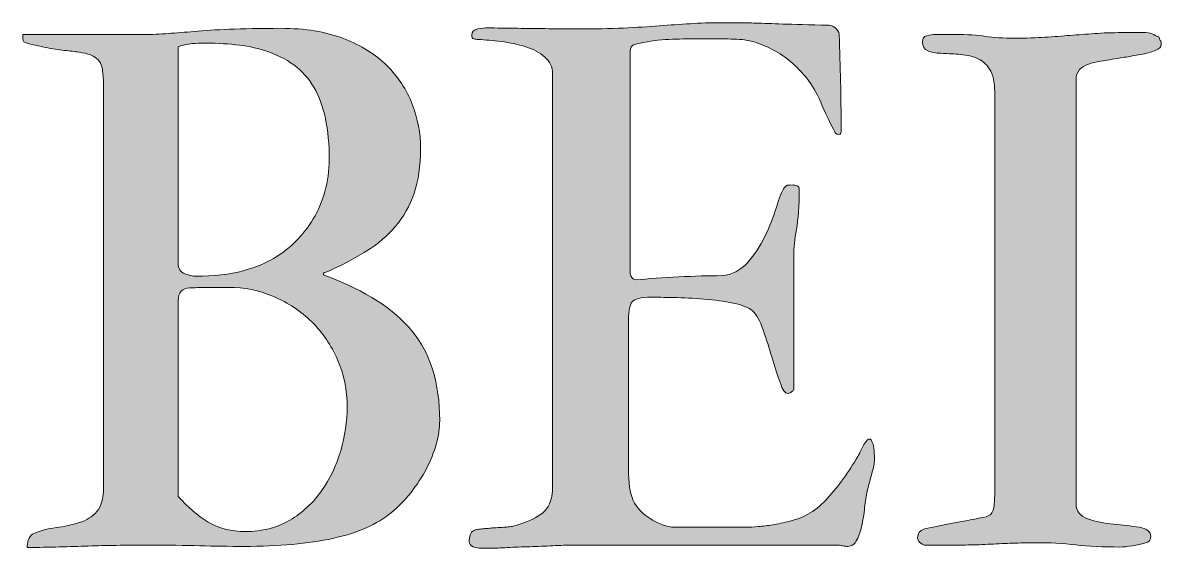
# Model space of a CAD drawing. Header units: inches. Extents: x 185 to 894, y -1024 to -60.
# Drawn here: x 191 to 554.7, y -227.8 to -59.9 of the extents above; entities that cross this region are included whole.
import ezdxf

# ---------------------------------------------------------------- set-up
doc = ezdxf.new("R2010")
doc.units = ezdxf.units.IN
doc.header["$MEASUREMENT"] = 0
doc.layers.add('Layer 1', color=7, linetype='Continuous')

# ---------------------------------------------------------------- blocks, each defined once
blk = doc.blocks.new('block 11')
at = {"layer": 'Layer 1', "true_color": 0xfccf0c}
h = blk.add_hatch(color=40, dxfattribs=at)
h.dxf.hatch_style = 2
edge = h.paths.add_edge_path()
edge.add_spline(control_points=[(191.01, -63.66), (191.01, -63.66), (229.23, -63.66), (229.23, -63.66), (232.25, -63.66), (235.01, -63.56), (237.51, -63.36), (240, -63.16), (242.79, -62.94), (245.88, -62.67), (248.96, -62.41), (252.68, -62.18), (257.01, -61.98), (261.34, -61.79), (266.86, -61.69), (273.56, -61.69), (281.17, -61.69), (287.8, -62.77), (293.45, -64.94), (299.1, -67.1), (303.73, -70), (307.34, -73.61), (310.95, -77.22), (313.65, -81.32), (315.42, -85.92), (317.19, -90.52), (318.08, -95.25), (318.08, -100.1), (318.08, -105.62), (317.39, -110.38), (316.01, -114.38), (314.63, -118.39), (312.66, -121.9), (310.1, -124.93), (307.54, -127.95), (304.42, -130.61), (300.74, -132.9), (297.06, -135.2), (292.86, -137.4), (288.13, -139.5), (288, -139.5), (287.77, -139.57), (287.44, -139.7), (287.11, -139.83), (286.95, -139.97), (286.95, -140.09), (286.95, -140.36), (287.35, -140.62), (288.13, -140.88), (300.48, -145.48), (309.57, -151.32), (315.42, -158.42), (321.26, -165.51), (324.19, -175.03), (324.19, -186.98), (324.19, -189.34), (323.82, -191.84), (323.1, -194.47), (322.38, -197.1), (321.33, -199.72), (319.95, -202.35), (318.57, -204.98), (316.93, -207.5), (315.03, -209.93), (313.12, -212.36), (311.05, -214.5), (308.82, -216.33), (304.22, -220.14), (297.99, -222.9), (290.1, -224.61), (282.23, -226.32), (272.77, -227.17), (261.74, -227.17), (256.87, -227.17), (252.15, -227.1), (247.55, -226.97), (242.95, -226.84), (237.31, -226.78), (230.61, -226.78), (223.91, -226.78), (217.67, -226.87), (211.89, -227.07), (206.11, -227.27), (199.61, -227.43), (192.39, -227.56), (192.39, -226.9), (192.52, -226.12), (192.79, -225.2), (193.05, -224.28), (193.51, -223.62), (194.16, -223.23), (196.53, -222.18), (199.02, -221.49), (201.65, -221.16), (204.28, -220.83), (206.74, -220.31), (209.04, -219.59), (211.33, -218.86), (213.21, -217.68), (214.65, -216.04), (216.1, -214.4), (216.82, -211.8), (216.82, -208.26), (216.82, -208.26), (216.82, -80.21), (216.82, -80.21), (216.82, -78.37), (216.69, -76.53), (216.43, -74.69), (216.16, -72.85), (215.18, -71.47), (213.47, -70.55), (212.42, -70.03), (211.27, -69.67), (210.02, -69.47), (208.77, -69.27), (207.3, -69.07), (205.59, -68.88), (203.88, -68.68), (201.98, -68.42), (199.88, -68.09), (197.77, -67.76), (195.28, -67.2), (192.39, -66.41), (191.47, -66.29), (191.01, -65.82), (191.01, -65.04), (191.01, -65.04), (191.01, -63.66), (191.01, -63.66)], knot_values=[0, 0, 0, 0, 1, 1, 1, 2, 2, 2, 3, 3, 3, 4, 4, 4, 5, 5, 5, 6, 6, 6, 7, 7, 7, 8, 8, 8, 9, 9, 9, 10, 10, 10, 11, 11, 11, 12, 12, 12, 13, 13, 13, 14, 14, 14, 15, 15, 15, 16, 16, 16, 17, 17, 17, 18, 18, 18, 19, 19, 19, 20, 20, 20, 21, 21, 21, 22, 22, 22, 23, 23, 23, 24, 24, 24, 25, 25, 25, 26, 26, 26, 27, 27, 27, 28, 28, 28, 29, 29, 29, 30, 30, 30, 31, 31, 31, 32, 32, 32, 33, 33, 33, 34, 34, 34, 35, 35, 35, 36, 36, 36, 37, 37, 37, 38, 38, 38, 39, 39, 39, 40, 40, 40, 41, 41, 41, 42, 42, 42, 43, 43, 43, 43], degree=3, periodic=1)
edge = h.paths.add_edge_path()
edge.add_spline(control_points=[(240.66, -67.6), (240.66, -67.6), (240.66, -136.74), (240.66, -136.74), (240.66, -138.45), (241.38, -139.57), (242.82, -140.09), (244.27, -140.62), (245.38, -140.88), (246.17, -140.88), (252.08, -140.88), (257.17, -140.29), (261.44, -139.11), (265.71, -137.93), (269.29, -136.42), (272.18, -134.58), (274.28, -133.27), (276.34, -131.59), (278.38, -129.55), (280.42, -127.52), (282.23, -125.19), (283.8, -122.56), (285.38, -119.93), (286.62, -117.01), (287.54, -113.79), (288.46, -110.58), (288.92, -107.19), (288.92, -103.65), (288.92, -93.8), (287.28, -86.08), (284, -80.5), (280.71, -74.92), (275.46, -71.01), (268.24, -68.78), (265.35, -67.86), (262.26, -67.24), (258.98, -66.91), (255.69, -66.58), (252.08, -66.41), (248.14, -66.41), (245.25, -66.41), (242.76, -66.81), (240.66, -67.6)], knot_values=[0, 0, 0, 0, 1, 1, 1, 2, 2, 2, 3, 3, 3, 4, 4, 4, 5, 5, 5, 6, 6, 6, 7, 7, 7, 8, 8, 8, 9, 9, 9, 10, 10, 10, 11, 11, 11, 12, 12, 12, 13, 13, 13, 14, 14, 14, 14], degree=3, periodic=1)
edge = h.paths.add_edge_path()
edge.add_spline(control_points=[(240.66, -148.76), (240.66, -148.76), (240.66, -211.21), (240.66, -211.21), (243.68, -214.63), (246.86, -217.35), (250.21, -219.39), (253.56, -221.43), (257.53, -222.44), (262.13, -222.44), (267.51, -222.44), (272.24, -221.23), (276.31, -218.8), (280.38, -216.37), (283.77, -213.25), (286.46, -209.44), (289.15, -205.63), (291.19, -201.36), (292.57, -196.63), (293.95, -191.91), (294.64, -187.25), (294.64, -182.65), (294.64, -177.26), (293.62, -172.24), (291.58, -167.58), (289.54, -162.92), (286.79, -158.88), (283.31, -155.46), (279.83, -152.05), (275.79, -149.35), (271.19, -147.38), (266.59, -145.41), (261.74, -144.43), (256.61, -144.43), (256.61, -144.43), (253.46, -144.43), (253.46, -144.43), (252.8, -144.43), (251.69, -144.43), (250.11, -144.43), (248.67, -144.43), (246.76, -144.5), (244.4, -144.62), (241.9, -144.62), (240.66, -146), (240.66, -148.76)], knot_values=[0, 0, 0, 0, 1, 1, 1, 2, 2, 2, 3, 3, 3, 4, 4, 4, 5, 5, 5, 6, 6, 6, 7, 7, 7, 8, 8, 8, 9, 9, 9, 10, 10, 10, 11, 11, 11, 12, 12, 12, 13, 13, 13, 14, 14, 14, 15, 15, 15, 15], degree=3, periodic=1)
h = blk.add_hatch(color=40, dxfattribs=at)
h.dxf.hatch_style = 2
edge = h.paths.add_edge_path()
edge.add_spline(control_points=[(360.24, -76.27), (360.24, -74.03), (359.42, -72.23), (357.77, -70.85), (356.13, -69.47), (354.1, -68.38), (351.67, -67.6), (349.23, -66.81), (346.64, -66.25), (343.89, -65.92), (341.13, -65.6), (338.7, -65.37), (336.6, -65.23), (336.07, -65.23), (335.58, -65.17), (335.12, -65.04), (334.66, -64.91), (334.43, -64.51), (334.43, -63.85), (334.43, -62.8), (335.08, -62.15), (336.4, -61.88), (337.71, -61.62), (338.7, -61.49), (339.35, -61.49), (339.88, -61.49), (341.03, -61.52), (342.8, -61.59), (344.58, -61.66), (346.71, -61.69), (349.2, -61.69), (351.83, -61.69), (354.72, -61.72), (357.87, -61.79), (361.03, -61.85), (364.3, -61.88), (367.72, -61.88), (373.63, -61.88), (378.69, -61.79), (382.89, -61.59), (387.09, -61.39), (390.9, -61.16), (394.32, -60.9), (397.73, -60.64), (401.02, -60.41), (404.17, -60.21), (407.32, -60.01), (410.73, -59.91), (414.41, -59.91), (416.51, -59.91), (418.28, -59.91), (419.73, -59.91), (421.31, -59.91), (423.18, -59.95), (425.34, -60.01), (427.51, -60.08), (430.34, -60.18), (433.82, -60.31), (437.3, -60.44), (442.19, -60.57), (448.49, -60.7), (450.33, -60.97), (451.45, -61.95), (451.84, -63.66), (451.97, -68.91), (452.11, -73.9), (452.24, -78.63), (452.37, -83.36), (452.43, -88.42), (452.43, -93.8), (452.43, -94.98), (452.24, -95.57), (451.84, -95.57), (451.58, -95.57), (451.32, -95.54), (451.06, -95.47), (450.79, -95.41), (450.59, -95.18), (450.46, -94.78), (449.15, -92.42), (447.8, -89.63), (446.42, -86.41), (445.05, -83.19), (443.63, -80.6), (442.19, -78.63), (441.14, -77.19), (439.83, -75.67), (438.25, -74.1), (436.67, -72.52), (434.9, -71.11), (432.93, -69.86), (430.96, -68.62), (428.86, -67.57), (426.63, -66.71), (424.39, -65.86), (422.16, -65.37), (419.93, -65.23), (417.3, -65.1), (415.13, -65.04), (413.43, -65.04), (411.72, -65.04), (409.42, -65.04), (406.53, -65.04), (403.51, -65.04), (400.46, -65.1), (397.37, -65.23), (394.28, -65.37), (391.23, -65.76), (388.21, -66.41), (387.55, -66.55), (386.86, -66.74), (386.14, -67.01), (385.42, -67.27), (385.06, -67.93), (385.06, -68.98), (385.06, -68.98), (385.06, -140.09), (385.06, -140.09), (385.19, -141.01), (385.71, -141.67), (386.64, -142.06), (390.97, -141.67), (395.6, -141.34), (400.52, -141.08), (405.45, -140.82), (410.08, -140.69), (414.41, -140.69), (417.56, -140.42), (420.26, -139.04), (422.49, -136.55), (424.72, -134.06), (426.59, -131.23), (428.1, -128.08), (429.61, -124.93), (430.83, -121.84), (431.75, -118.82), (432.67, -115.8), (433.52, -113.7), (434.31, -112.51), (434.57, -112.25), (434.8, -112.05), (435, -111.92), (435.2, -111.79), (435.82, -111.73), (436.87, -111.73), (437.39, -111.73), (437.89, -111.82), (438.35, -112.02), (438.81, -112.22), (439.04, -112.51), (439.04, -112.91), (439.04, -118.42), (438.74, -122.76), (438.15, -125.91), (437.56, -129.06), (437.27, -131.95), (437.27, -134.58), (437.27, -134.58), (437.27, -177.13), (437.27, -177.13), (437.13, -177.4), (436.94, -177.59), (436.67, -177.72), (436.28, -178.12), (435.89, -178.31), (435.49, -178.31), (434.57, -178.31), (433.72, -177.16), (432.93, -174.86), (432.14, -172.57), (431.29, -169.91), (430.37, -166.89), (429.45, -163.87), (428.5, -160.91), (427.51, -158.02), (426.53, -155.13), (425.38, -153.1), (424.07, -151.91), (422.88, -150.86), (420.85, -150.04), (417.96, -149.45), (415.07, -148.86), (411.95, -148.44), (408.6, -148.17), (405.25, -147.91), (402.03, -147.75), (398.95, -147.68), (395.86, -147.61), (393.46, -147.58), (391.76, -147.58), (388.47, -147.58), (386.44, -148.07), (385.65, -149.06), (384.86, -150.04), (384.47, -152.5), (384.47, -156.45), (384.47, -156.45), (384.47, -202.35), (384.47, -202.35), (384.47, -206.81), (384.99, -210.2), (386.04, -212.49), (387.09, -214.79), (389, -216.8), (391.76, -218.5), (392.81, -219.16), (394.02, -219.75), (395.4, -220.27), (396.78, -220.8), (397.99, -221.06), (399.05, -221.06), (399.05, -221.06), (416.97, -221.06), (416.97, -221.06), (418.68, -221.06), (420.26, -221.06), (421.7, -221.06), (423.15, -221.06), (424.59, -221), (426.03, -220.86), (427.48, -220.74), (428.99, -220.54), (430.57, -220.27), (432.14, -220.01), (433.98, -219.62), (436.08, -219.09), (440.68, -218.04), (444.72, -215.58), (448.2, -211.7), (451.68, -207.83), (454.86, -203.4), (457.75, -198.41), (458.01, -198.01), (458.44, -197.19), (459.03, -195.94), (459.62, -194.7), (460.25, -193.75), (460.9, -193.09), (461.03, -192.96), (461.23, -192.89), (461.5, -192.89), (461.89, -192.89), (462.15, -193.16), (462.28, -193.68), (462.81, -194.6), (463.07, -196.57), (463.07, -199.59), (463.07, -200.51), (462.81, -201.89), (462.28, -203.73), (461.76, -205.57), (461.3, -207.34), (460.9, -209.05), (460.51, -210.36), (460.21, -212.03), (460.02, -214.07), (459.82, -216.11), (459.53, -218.11), (459.13, -220.08), (458.74, -222.05), (458.18, -223.72), (457.46, -225.1), (456.73, -226.48), (455.78, -227.17), (454.6, -227.17), (454.08, -227.17), (453.68, -227.14), (453.42, -227.07), (453.15, -227), (452.89, -226.97), (452.63, -226.97), (452.37, -226.84), (451.71, -226.78), (450.66, -226.78), (450.66, -226.78), (366.74, -226.78), (366.74, -226.78), (364.9, -226.78), (362.76, -226.84), (360.34, -226.97), (357.9, -227.1), (355.44, -227.2), (352.95, -227.27), (350.45, -227.33), (348.09, -227.43), (345.86, -227.56), (343.62, -227.69), (341.85, -227.76), (340.54, -227.76), (340.54, -227.76), (337.38, -227.76), (337.38, -227.76), (336.6, -227.76), (335.77, -227.59), (334.92, -227.27), (334.06, -226.94), (333.64, -226.38), (333.64, -225.59), (333.64, -224.94), (333.74, -224.25), (333.94, -223.52), (334.13, -222.8), (334.56, -222.31), (335.22, -222.05), (335.35, -221.92), (335.71, -221.82), (336.3, -221.75), (336.89, -221.69), (337.51, -221.62), (338.17, -221.55), (338.83, -221.49), (339.48, -221.43), (340.14, -221.36), (340.8, -221.29), (341.26, -221.26), (341.52, -221.26), (343.36, -221.13), (344.87, -221.03), (346.05, -220.96), (347.24, -220.9), (348.68, -220.54), (350.39, -219.88), (353.67, -218.83), (356.13, -217.49), (357.77, -215.84), (359.42, -214.2), (360.24, -211.61), (360.24, -208.06), (360.24, -208.06), (360.24, -76.27), (360.24, -76.27)], knot_values=[0, 0, 0, 0, 1, 1, 1, 2, 2, 2, 3, 3, 3, 4, 4, 4, 5, 5, 5, 6, 6, 6, 7, 7, 7, 8, 8, 8, 9, 9, 9, 10, 10, 10, 11, 11, 11, 12, 12, 12, 13, 13, 13, 14, 14, 14, 15, 15, 15, 16, 16, 16, 17, 17, 17, 18, 18, 18, 19, 19, 19, 20, 20, 20, 21, 21, 21, 22, 22, 22, 23, 23, 23, 24, 24, 24, 25, 25, 25, 26, 26, 26, 27, 27, 27, 28, 28, 28, 29, 29, 29, 30, 30, 30, 31, 31, 31, 32, 32, 32, 33, 33, 33, 34, 34, 34, 35, 35, 35, 36, 36, 36, 37, 37, 37, 38, 38, 38, 39, 39, 39, 40, 40, 40, 41, 41, 41, 42, 42, 42, 43, 43, 43, 44, 44, 44, 45, 45, 45, 46, 46, 46, 47, 47, 47, 48, 48, 48, 49, 49, 49, 50, 50, 50, 51, 51, 51, 52, 52, 52, 53, 53, 53, 54, 54, 54, 55, 55, 55, 56, 56, 56, 57, 57, 57, 58, 58, 58, 59, 59, 59, 60, 60, 60, 61, 61, 61, 62, 62, 62, 63, 63, 63, 64, 64, 64, 65, 65, 65, 66, 66, 66, 67, 67, 67, 68, 68, 68, 69, 69, 69, 70, 70, 70, 71, 71, 71, 72, 72, 72, 73, 73, 73, 74, 74, 74, 75, 75, 75, 76, 76, 76, 77, 77, 77, 78, 78, 78, 79, 79, 79, 80, 80, 80, 81, 81, 81, 82, 82, 82, 83, 83, 83, 84, 84, 84, 85, 85, 85, 86, 86, 86, 87, 87, 87, 88, 88, 88, 89, 89, 89, 90, 90, 90, 91, 91, 91, 92, 92, 92, 93, 93, 93, 94, 94, 94, 95, 95, 95, 96, 96, 96, 97, 97, 97, 98, 98, 98, 99, 99, 99, 100, 100, 100, 101, 101, 101, 102, 102, 102, 103, 103, 103, 104, 104, 104, 105, 105, 105, 106, 106, 106, 107, 107, 107, 108, 108, 108, 109, 109, 109, 110, 110, 110, 110], degree=3, periodic=1)
h = blk.add_hatch(color=40, dxfattribs=at)
h.dxf.hatch_style = 2
edge = h.paths.add_edge_path()
edge.add_spline(control_points=[(501.49, -210.23), (501.49, -210.23), (501.49, -81.98), (501.49, -81.98), (501.49, -78.83), (500.93, -76.4), (499.82, -74.69), (498.7, -72.98), (497.28, -71.8), (495.58, -71.14), (493.87, -70.49), (492, -70.09), (489.96, -69.96), (487.93, -69.83), (486.05, -69.73), (484.35, -69.67), (482.64, -69.6), (481.23, -69.34), (480.11, -68.88), (479, -68.42), (478.44, -67.47), (478.44, -66.02), (478.44, -64.97), (478.9, -64.32), (479.82, -64.05), (480.74, -63.79), (481.66, -63.66), (482.58, -63.66), (482.58, -63.66), (488.88, -63.66), (488.88, -63.66), (492.69, -63.66), (495.91, -63.85), (498.53, -64.25), (501.16, -64.64), (504.25, -64.84), (507.79, -64.84), (511.47, -64.84), (514.72, -64.74), (517.54, -64.54), (520.37, -64.35), (523.06, -64.15), (525.62, -63.95), (528.18, -63.76), (530.78, -63.56), (533.4, -63.36), (536.03, -63.16), (538.92, -63.07), (542.07, -63.07), (542.07, -63.07), (549.75, -63.07), (549.75, -63.07), (550.8, -63.07), (551.66, -63.26), (552.31, -63.66), (552.97, -64.05), (553.5, -64.32), (553.89, -64.45), (554.15, -65.23), (554.35, -65.66), (554.48, -65.73), (554.61, -65.79), (554.68, -66.15), (554.68, -66.81), (554.68, -67.6), (554.02, -68.26), (552.71, -68.78), (551.39, -69.31), (549.85, -69.73), (548.08, -70.06), (546.31, -70.39), (544.57, -70.68), (542.86, -70.95), (541.15, -71.21), (539.9, -71.41), (539.12, -71.54), (537.93, -71.8), (536.65, -72.03), (535.27, -72.23), (533.89, -72.42), (532.61, -72.72), (531.43, -73.11), (530.25, -73.51), (529.3, -74.1), (528.58, -74.89), (527.85, -75.67), (527.49, -76.79), (527.49, -78.24), (527.49, -78.24), (527.49, -213.58), (527.49, -213.58), (527.49, -215.94), (528.74, -217.55), (531.24, -218.4), (533.73, -219.26), (536.46, -219.81), (539.41, -220.08), (542.37, -220.34), (545.09, -220.67), (547.59, -221.06), (550.08, -221.46), (551.33, -222.44), (551.33, -224.02), (551.33, -224.81), (551.1, -225.33), (550.64, -225.59), (550.18, -225.86), (549.75, -226.06), (549.36, -226.18), (548.31, -226.45), (547.03, -226.71), (545.52, -226.97), (544.01, -227.23), (542.66, -227.37), (541.48, -227.37), (536.09, -227.37), (531.4, -227.14), (527.39, -226.68), (523.39, -226.22), (518.95, -225.99), (514.1, -225.99), (512.92, -225.99), (511.21, -226.02), (508.97, -226.09), (506.74, -226.15), (504.41, -226.25), (501.98, -226.38), (499.55, -226.51), (497.12, -226.61), (494.69, -226.68), (492.26, -226.74), (490.19, -226.78), (488.49, -226.78), (488.49, -226.78), (479.42, -226.78), (479.42, -226.78), (479.03, -226.78), (478.5, -226.58), (477.85, -226.18), (477.19, -225.79), (476.86, -225.2), (476.86, -224.41), (476.86, -222.97), (477.52, -222.05), (478.83, -221.65), (480.54, -221.26), (482.05, -220.93), (483.37, -220.67), (484.68, -220.41), (486.05, -220.14), (487.5, -219.88), (488.94, -219.62), (490.52, -219.32), (492.23, -218.99), (493.93, -218.67), (496.1, -218.24), (498.73, -217.71), (500.04, -217.32), (500.83, -216.47), (501.09, -215.15), (501.36, -213.84), (501.49, -212.2), (501.49, -210.23)], knot_values=[0, 0, 0, 0, 1, 1, 1, 2, 2, 2, 3, 3, 3, 4, 4, 4, 5, 5, 5, 6, 6, 6, 7, 7, 7, 8, 8, 8, 9, 9, 9, 10, 10, 10, 11, 11, 11, 12, 12, 12, 13, 13, 13, 14, 14, 14, 15, 15, 15, 16, 16, 16, 17, 17, 17, 18, 18, 18, 19, 19, 19, 20, 20, 20, 21, 21, 21, 22, 22, 22, 23, 23, 23, 24, 24, 24, 25, 25, 25, 26, 26, 26, 27, 27, 27, 28, 28, 28, 29, 29, 29, 30, 30, 30, 31, 31, 31, 32, 32, 32, 33, 33, 33, 34, 34, 34, 35, 35, 35, 36, 36, 36, 37, 37, 37, 38, 38, 38, 39, 39, 39, 40, 40, 40, 41, 41, 41, 42, 42, 42, 43, 43, 43, 44, 44, 44, 45, 45, 45, 46, 46, 46, 47, 47, 47, 48, 48, 48, 49, 49, 49, 50, 50, 50, 51, 51, 51, 52, 52, 52, 53, 53, 53, 54, 54, 54, 54], degree=3, periodic=1)
at = {"layer": 'Layer 1', "lineweight": 0}
for points, knots in [([(191.01, -63.66), (191.01, -63.66), (229.23, -63.66), (229.23, -63.66), (232.25, -63.66), (235.01, -63.56), (237.51, -63.36), (240, -63.16), (242.79, -62.94), (245.88, -62.67), (248.96, -62.41), (252.68, -62.18), (257.01, -61.98), (261.34, -61.79), (266.86, -61.69), (273.56, -61.69), (281.17, -61.69), (287.8, -62.77), (293.45, -64.94), (299.1, -67.1), (303.73, -70), (307.34, -73.61), (310.95, -77.22), (313.65, -81.32), (315.42, -85.92), (317.19, -90.52), (318.08, -95.25), (318.08, -100.1), (318.08, -105.62), (317.39, -110.38), (316.01, -114.38), (314.63, -118.39), (312.66, -121.9), (310.1, -124.93), (307.54, -127.95), (304.42, -130.61), (300.74, -132.9), (297.06, -135.2), (292.86, -137.4), (288.13, -139.5), (288, -139.5), (287.77, -139.57), (287.44, -139.7), (287.11, -139.83), (286.95, -139.97), (286.95, -140.09), (286.95, -140.36), (287.35, -140.62), (288.13, -140.88), (300.48, -145.48), (309.57, -151.32), (315.42, -158.42), (321.26, -165.51), (324.19, -175.03), (324.19, -186.98), (324.19, -189.34), (323.82, -191.84), (323.1, -194.47), (322.38, -197.1), (321.33, -199.72), (319.95, -202.35), (318.57, -204.98), (316.93, -207.5), (315.03, -209.93), (313.12, -212.36), (311.05, -214.5), (308.82, -216.33), (304.22, -220.14), (297.99, -222.9), (290.1, -224.61), (282.23, -226.32), (272.77, -227.17), (261.74, -227.17), (256.87, -227.17), (252.15, -227.1), (247.55, -226.97), (242.95, -226.84), (237.31, -226.78), (230.61, -226.78), (223.91, -226.78), (217.67, -226.87), (211.89, -227.07), (206.11, -227.27), (199.61, -227.43), (192.39, -227.56), (192.39, -226.9), (192.52, -226.12), (192.79, -225.2), (193.05, -224.28), (193.51, -223.62), (194.16, -223.23), (196.53, -222.18), (199.02, -221.49), (201.65, -221.16), (204.28, -220.83), (206.74, -220.31), (209.04, -219.59), (211.33, -218.86), (213.21, -217.68), (214.65, -216.04), (216.1, -214.4), (216.82, -211.8), (216.82, -208.26), (216.82, -208.26), (216.82, -80.21), (216.82, -80.21), (216.82, -78.37), (216.69, -76.53), (216.43, -74.69), (216.16, -72.85), (215.18, -71.47), (213.47, -70.55), (212.42, -70.03), (211.27, -69.67), (210.02, -69.47), (208.77, -69.27), (207.3, -69.07), (205.59, -68.88), (203.88, -68.68), (201.98, -68.42), (199.88, -68.09), (197.77, -67.76), (195.28, -67.2), (192.39, -66.41), (191.47, -66.29), (191.01, -65.82), (191.01, -65.04), (191.01, -65.04), (191.01, -63.66), (191.01, -63.66)], [0, 0, 0, 0, 1, 1, 1, 2, 2, 2, 3, 3, 3, 4, 4, 4, 5, 5, 5, 6, 6, 6, 7, 7, 7, 8, 8, 8, 9, 9, 9, 10, 10, 10, 11, 11, 11, 12, 12, 12, 13, 13, 13, 14, 14, 14, 15, 15, 15, 16, 16, 16, 17, 17, 17, 18, 18, 18, 19, 19, 19, 20, 20, 20, 21, 21, 21, 22, 22, 22, 23, 23, 23, 24, 24, 24, 25, 25, 25, 26, 26, 26, 27, 27, 27, 28, 28, 28, 29, 29, 29, 30, 30, 30, 31, 31, 31, 32, 32, 32, 33, 33, 33, 34, 34, 34, 35, 35, 35, 36, 36, 36, 37, 37, 37, 38, 38, 38, 39, 39, 39, 40, 40, 40, 41, 41, 41, 42, 42, 42, 43, 43, 43, 43]), ([(360.24, -76.27), (360.24, -74.03), (359.42, -72.23), (357.77, -70.85), (356.13, -69.47), (354.1, -68.38), (351.67, -67.6), (349.23, -66.81), (346.64, -66.25), (343.89, -65.92), (341.13, -65.6), (338.7, -65.37), (336.6, -65.23), (336.07, -65.23), (335.58, -65.17), (335.12, -65.04), (334.66, -64.91), (334.43, -64.51), (334.43, -63.85), (334.43, -62.8), (335.08, -62.15), (336.4, -61.88), (337.71, -61.62), (338.7, -61.49), (339.35, -61.49), (339.88, -61.49), (341.03, -61.52), (342.8, -61.59), (344.58, -61.66), (346.71, -61.69), (349.2, -61.69), (351.83, -61.69), (354.72, -61.72), (357.87, -61.79), (361.03, -61.85), (364.3, -61.88), (367.72, -61.88), (373.63, -61.88), (378.69, -61.79), (382.89, -61.59), (387.09, -61.39), (390.9, -61.16), (394.32, -60.9), (397.73, -60.64), (401.02, -60.41), (404.17, -60.21), (407.32, -60.01), (410.73, -59.91), (414.41, -59.91), (416.51, -59.91), (418.28, -59.91), (419.73, -59.91), (421.31, -59.91), (423.18, -59.95), (425.34, -60.01), (427.51, -60.08), (430.34, -60.18), (433.82, -60.31), (437.3, -60.44), (442.19, -60.57), (448.49, -60.7), (450.33, -60.97), (451.45, -61.95), (451.84, -63.66), (451.97, -68.91), (452.11, -73.9), (452.24, -78.63), (452.37, -83.36), (452.43, -88.42), (452.43, -93.8), (452.43, -94.98), (452.24, -95.57), (451.84, -95.57), (451.58, -95.57), (451.32, -95.54), (451.06, -95.47), (450.79, -95.41), (450.59, -95.18), (450.46, -94.78), (449.15, -92.42), (447.8, -89.63), (446.42, -86.41), (445.05, -83.19), (443.63, -80.6), (442.19, -78.63), (441.14, -77.19), (439.83, -75.67), (438.25, -74.1), (436.67, -72.52), (434.9, -71.11), (432.93, -69.86), (430.96, -68.62), (428.86, -67.57), (426.63, -66.71), (424.39, -65.86), (422.16, -65.37), (419.93, -65.23), (417.3, -65.1), (415.13, -65.04), (413.43, -65.04), (411.72, -65.04), (409.42, -65.04), (406.53, -65.04), (403.51, -65.04), (400.46, -65.1), (397.37, -65.23), (394.28, -65.37), (391.23, -65.76), (388.21, -66.41), (387.55, -66.55), (386.86, -66.74), (386.14, -67.01), (385.42, -67.27), (385.06, -67.93), (385.06, -68.98), (385.06, -68.98), (385.06, -140.09), (385.06, -140.09), (385.19, -141.01), (385.71, -141.67), (386.64, -142.06), (390.97, -141.67), (395.6, -141.34), (400.52, -141.08), (405.45, -140.82), (410.08, -140.69), (414.41, -140.69), (417.56, -140.42), (420.26, -139.04), (422.49, -136.55), (424.72, -134.06), (426.59, -131.23), (428.1, -128.08), (429.61, -124.93), (430.83, -121.84), (431.75, -118.82), (432.67, -115.8), (433.52, -113.7), (434.31, -112.51), (434.57, -112.25), (434.8, -112.05), (435, -111.92), (435.2, -111.79), (435.82, -111.73), (436.87, -111.73), (437.39, -111.73), (437.89, -111.82), (438.35, -112.02), (438.81, -112.22), (439.04, -112.51), (439.04, -112.91), (439.04, -118.42), (438.74, -122.76), (438.15, -125.91), (437.56, -129.06), (437.27, -131.95), (437.27, -134.58), (437.27, -134.58), (437.27, -177.13), (437.27, -177.13), (437.13, -177.4), (436.94, -177.59), (436.67, -177.72), (436.28, -178.12), (435.89, -178.31), (435.49, -178.31), (434.57, -178.31), (433.72, -177.16), (432.93, -174.86), (432.14, -172.57), (431.29, -169.91), (430.37, -166.89), (429.45, -163.87), (428.5, -160.91), (427.51, -158.02), (426.53, -155.13), (425.38, -153.1), (424.07, -151.91), (422.88, -150.86), (420.85, -150.04), (417.96, -149.45), (415.07, -148.86), (411.95, -148.44), (408.6, -148.17), (405.25, -147.91), (402.03, -147.75), (398.95, -147.68), (395.86, -147.61), (393.46, -147.58), (391.76, -147.58), (388.47, -147.58), (386.44, -148.07), (385.65, -149.06), (384.86, -150.04), (384.47, -152.5), (384.47, -156.45), (384.47, -156.45), (384.47, -202.35), (384.47, -202.35), (384.47, -206.81), (384.99, -210.2), (386.04, -212.49), (387.09, -214.79), (389, -216.8), (391.76, -218.5), (392.81, -219.16), (394.02, -219.75), (395.4, -220.27), (396.78, -220.8), (397.99, -221.06), (399.05, -221.06), (399.05, -221.06), (416.97, -221.06), (416.97, -221.06), (418.68, -221.06), (420.26, -221.06), (421.7, -221.06), (423.15, -221.06), (424.59, -221), (426.03, -220.86), (427.48, -220.74), (428.99, -220.54), (430.57, -220.27), (432.14, -220.01), (433.98, -219.62), (436.08, -219.09), (440.68, -218.04), (444.72, -215.58), (448.2, -211.7), (451.68, -207.83), (454.86, -203.4), (457.75, -198.41), (458.01, -198.01), (458.44, -197.19), (459.03, -195.94), (459.62, -194.7), (460.25, -193.75), (460.9, -193.09), (461.03, -192.96), (461.23, -192.89), (461.5, -192.89), (461.89, -192.89), (462.15, -193.16), (462.28, -193.68), (462.81, -194.6), (463.07, -196.57), (463.07, -199.59), (463.07, -200.51), (462.81, -201.89), (462.28, -203.73), (461.76, -205.57), (461.3, -207.34), (460.9, -209.05), (460.51, -210.36), (460.21, -212.03), (460.02, -214.07), (459.82, -216.11), (459.53, -218.11), (459.13, -220.08), (458.74, -222.05), (458.18, -223.72), (457.46, -225.1), (456.73, -226.48), (455.78, -227.17), (454.6, -227.17), (454.08, -227.17), (453.68, -227.14), (453.42, -227.07), (453.15, -227), (452.89, -226.97), (452.63, -226.97), (452.37, -226.84), (451.71, -226.78), (450.66, -226.78), (450.66, -226.78), (366.74, -226.78), (366.74, -226.78), (364.9, -226.78), (362.76, -226.84), (360.34, -226.97), (357.9, -227.1), (355.44, -227.2), (352.95, -227.27), (350.45, -227.33), (348.09, -227.43), (345.86, -227.56), (343.62, -227.69), (341.85, -227.76), (340.54, -227.76), (340.54, -227.76), (337.38, -227.76), (337.38, -227.76), (336.6, -227.76), (335.77, -227.59), (334.92, -227.27), (334.06, -226.94), (333.64, -226.38), (333.64, -225.59), (333.64, -224.94), (333.74, -224.25), (333.94, -223.52), (334.13, -222.8), (334.56, -222.31), (335.22, -222.05), (335.35, -221.92), (335.71, -221.82), (336.3, -221.75), (336.89, -221.69), (337.51, -221.62), (338.17, -221.55), (338.83, -221.49), (339.48, -221.43), (340.14, -221.36), (340.8, -221.29), (341.26, -221.26), (341.52, -221.26), (343.36, -221.13), (344.87, -221.03), (346.05, -220.96), (347.24, -220.9), (348.68, -220.54), (350.39, -219.88), (353.67, -218.83), (356.13, -217.49), (357.77, -215.84), (359.42, -214.2), (360.24, -211.61), (360.24, -208.06), (360.24, -208.06), (360.24, -76.27), (360.24, -76.27)], [0, 0, 0, 0, 1, 1, 1, 2, 2, 2, 3, 3, 3, 4, 4, 4, 5, 5, 5, 6, 6, 6, 7, 7, 7, 8, 8, 8, 9, 9, 9, 10, 10, 10, 11, 11, 11, 12, 12, 12, 13, 13, 13, 14, 14, 14, 15, 15, 15, 16, 16, 16, 17, 17, 17, 18, 18, 18, 19, 19, 19, 20, 20, 20, 21, 21, 21, 22, 22, 22, 23, 23, 23, 24, 24, 24, 25, 25, 25, 26, 26, 26, 27, 27, 27, 28, 28, 28, 29, 29, 29, 30, 30, 30, 31, 31, 31, 32, 32, 32, 33, 33, 33, 34, 34, 34, 35, 35, 35, 36, 36, 36, 37, 37, 37, 38, 38, 38, 39, 39, 39, 40, 40, 40, 41, 41, 41, 42, 42, 42, 43, 43, 43, 44, 44, 44, 45, 45, 45, 46, 46, 46, 47, 47, 47, 48, 48, 48, 49, 49, 49, 50, 50, 50, 51, 51, 51, 52, 52, 52, 53, 53, 53, 54, 54, 54, 55, 55, 55, 56, 56, 56, 57, 57, 57, 58, 58, 58, 59, 59, 59, 60, 60, 60, 61, 61, 61, 62, 62, 62, 63, 63, 63, 64, 64, 64, 65, 65, 65, 66, 66, 66, 67, 67, 67, 68, 68, 68, 69, 69, 69, 70, 70, 70, 71, 71, 71, 72, 72, 72, 73, 73, 73, 74, 74, 74, 75, 75, 75, 76, 76, 76, 77, 77, 77, 78, 78, 78, 79, 79, 79, 80, 80, 80, 81, 81, 81, 82, 82, 82, 83, 83, 83, 84, 84, 84, 85, 85, 85, 86, 86, 86, 87, 87, 87, 88, 88, 88, 89, 89, 89, 90, 90, 90, 91, 91, 91, 92, 92, 92, 93, 93, 93, 94, 94, 94, 95, 95, 95, 96, 96, 96, 97, 97, 97, 98, 98, 98, 99, 99, 99, 100, 100, 100, 101, 101, 101, 102, 102, 102, 103, 103, 103, 104, 104, 104, 105, 105, 105, 106, 106, 106, 107, 107, 107, 108, 108, 108, 109, 109, 109, 110, 110, 110, 110]), ([(501.49, -210.23), (501.49, -210.23), (501.49, -81.98), (501.49, -81.98), (501.49, -78.83), (500.93, -76.4), (499.82, -74.69), (498.7, -72.98), (497.28, -71.8), (495.58, -71.14), (493.87, -70.49), (492, -70.09), (489.96, -69.96), (487.93, -69.83), (486.05, -69.73), (484.35, -69.67), (482.64, -69.6), (481.23, -69.34), (480.11, -68.88), (479, -68.42), (478.44, -67.47), (478.44, -66.02), (478.44, -64.97), (478.9, -64.32), (479.82, -64.05), (480.74, -63.79), (481.66, -63.66), (482.58, -63.66), (482.58, -63.66), (488.88, -63.66), (488.88, -63.66), (492.69, -63.66), (495.91, -63.85), (498.53, -64.25), (501.16, -64.64), (504.25, -64.84), (507.79, -64.84), (511.47, -64.84), (514.72, -64.74), (517.54, -64.54), (520.37, -64.35), (523.06, -64.15), (525.62, -63.95), (528.18, -63.76), (530.78, -63.56), (533.4, -63.36), (536.03, -63.16), (538.92, -63.07), (542.07, -63.07), (542.07, -63.07), (549.75, -63.07), (549.75, -63.07), (550.8, -63.07), (551.66, -63.26), (552.31, -63.66), (552.97, -64.05), (553.5, -64.32), (553.89, -64.45), (554.15, -65.23), (554.35, -65.66), (554.48, -65.73), (554.61, -65.79), (554.68, -66.15), (554.68, -66.81), (554.68, -67.6), (554.02, -68.26), (552.71, -68.78), (551.39, -69.31), (549.85, -69.73), (548.08, -70.06), (546.31, -70.39), (544.57, -70.68), (542.86, -70.95), (541.15, -71.21), (539.9, -71.41), (539.12, -71.54), (537.93, -71.8), (536.65, -72.03), (535.27, -72.23), (533.89, -72.42), (532.61, -72.72), (531.43, -73.11), (530.25, -73.51), (529.3, -74.1), (528.58, -74.89), (527.85, -75.67), (527.49, -76.79), (527.49, -78.24), (527.49, -78.24), (527.49, -213.58), (527.49, -213.58), (527.49, -215.94), (528.74, -217.55), (531.24, -218.4), (533.73, -219.26), (536.46, -219.81), (539.41, -220.08), (542.37, -220.34), (545.09, -220.67), (547.59, -221.06), (550.08, -221.46), (551.33, -222.44), (551.33, -224.02), (551.33, -224.81), (551.1, -225.33), (550.64, -225.59), (550.18, -225.86), (549.75, -226.06), (549.36, -226.18), (548.31, -226.45), (547.03, -226.71), (545.52, -226.97), (544.01, -227.23), (542.66, -227.37), (541.48, -227.37), (536.09, -227.37), (531.4, -227.14), (527.39, -226.68), (523.39, -226.22), (518.95, -225.99), (514.1, -225.99), (512.92, -225.99), (511.21, -226.02), (508.97, -226.09), (506.74, -226.15), (504.41, -226.25), (501.98, -226.38), (499.55, -226.51), (497.12, -226.61), (494.69, -226.68), (492.26, -226.74), (490.19, -226.78), (488.49, -226.78), (488.49, -226.78), (479.42, -226.78), (479.42, -226.78), (479.03, -226.78), (478.5, -226.58), (477.85, -226.18), (477.19, -225.79), (476.86, -225.2), (476.86, -224.41), (476.86, -222.97), (477.52, -222.05), (478.83, -221.65), (480.54, -221.26), (482.05, -220.93), (483.37, -220.67), (484.68, -220.41), (486.05, -220.14), (487.5, -219.88), (488.94, -219.62), (490.52, -219.32), (492.23, -218.99), (493.93, -218.67), (496.1, -218.24), (498.73, -217.71), (500.04, -217.32), (500.83, -216.47), (501.09, -215.15), (501.36, -213.84), (501.49, -212.2), (501.49, -210.23)], [0, 0, 0, 0, 1, 1, 1, 2, 2, 2, 3, 3, 3, 4, 4, 4, 5, 5, 5, 6, 6, 6, 7, 7, 7, 8, 8, 8, 9, 9, 9, 10, 10, 10, 11, 11, 11, 12, 12, 12, 13, 13, 13, 14, 14, 14, 15, 15, 15, 16, 16, 16, 17, 17, 17, 18, 18, 18, 19, 19, 19, 20, 20, 20, 21, 21, 21, 22, 22, 22, 23, 23, 23, 24, 24, 24, 25, 25, 25, 26, 26, 26, 27, 27, 27, 28, 28, 28, 29, 29, 29, 30, 30, 30, 31, 31, 31, 32, 32, 32, 33, 33, 33, 34, 34, 34, 35, 35, 35, 36, 36, 36, 37, 37, 37, 38, 38, 38, 39, 39, 39, 40, 40, 40, 41, 41, 41, 42, 42, 42, 43, 43, 43, 44, 44, 44, 45, 45, 45, 46, 46, 46, 47, 47, 47, 48, 48, 48, 49, 49, 49, 50, 50, 50, 51, 51, 51, 52, 52, 52, 53, 53, 53, 54, 54, 54, 54]), ([(240.66, -67.6), (240.66, -67.6), (240.66, -136.74), (240.66, -136.74), (240.66, -138.45), (241.38, -139.57), (242.82, -140.09), (244.27, -140.62), (245.38, -140.88), (246.17, -140.88), (252.08, -140.88), (257.17, -140.29), (261.44, -139.11), (265.71, -137.93), (269.29, -136.42), (272.18, -134.58), (274.28, -133.27), (276.34, -131.59), (278.38, -129.55), (280.42, -127.52), (282.23, -125.19), (283.8, -122.56), (285.38, -119.93), (286.62, -117.01), (287.54, -113.79), (288.46, -110.58), (288.92, -107.19), (288.92, -103.65), (288.92, -93.8), (287.28, -86.08), (284, -80.5), (280.71, -74.92), (275.46, -71.01), (268.24, -68.78), (265.35, -67.86), (262.26, -67.24), (258.98, -66.91), (255.69, -66.58), (252.08, -66.41), (248.14, -66.41), (245.25, -66.41), (242.76, -66.81), (240.66, -67.6)], [0, 0, 0, 0, 1, 1, 1, 2, 2, 2, 3, 3, 3, 4, 4, 4, 5, 5, 5, 6, 6, 6, 7, 7, 7, 8, 8, 8, 9, 9, 9, 10, 10, 10, 11, 11, 11, 12, 12, 12, 13, 13, 13, 14, 14, 14, 14]), ([(240.66, -148.76), (240.66, -148.76), (240.66, -211.21), (240.66, -211.21), (243.68, -214.63), (246.86, -217.35), (250.21, -219.39), (253.56, -221.43), (257.53, -222.44), (262.13, -222.44), (267.51, -222.44), (272.24, -221.23), (276.31, -218.8), (280.38, -216.37), (283.77, -213.25), (286.46, -209.44), (289.15, -205.63), (291.19, -201.36), (292.57, -196.63), (293.95, -191.91), (294.64, -187.25), (294.64, -182.65), (294.64, -177.26), (293.62, -172.24), (291.58, -167.58), (289.54, -162.92), (286.79, -158.88), (283.31, -155.46), (279.83, -152.05), (275.79, -149.35), (271.19, -147.38), (266.59, -145.41), (261.74, -144.43), (256.61, -144.43), (256.61, -144.43), (253.46, -144.43), (253.46, -144.43), (252.8, -144.43), (251.69, -144.43), (250.11, -144.43), (248.67, -144.43), (246.76, -144.5), (244.4, -144.62), (241.9, -144.62), (240.66, -146), (240.66, -148.76)], [0, 0, 0, 0, 1, 1, 1, 2, 2, 2, 3, 3, 3, 4, 4, 4, 5, 5, 5, 6, 6, 6, 7, 7, 7, 8, 8, 8, 9, 9, 9, 10, 10, 10, 11, 11, 11, 12, 12, 12, 13, 13, 13, 14, 14, 14, 15, 15, 15, 15])]:
    blk.add_open_spline(points, degree=3, knots=knots, dxfattribs=at)
blk = doc.blocks.new('block 2')
at = {"layer": 'Layer 1'}
blk.add_blockref('block 11', (0, 0), dxfattribs=at)

msp = doc.modelspace()

# ---------------------------------------------------------------- block references
at = {"layer": 'Layer 1'}
msp.add_blockref('block 2', (0, 0), dxfattribs=at)

doc.saveas('drawing.dxf')
